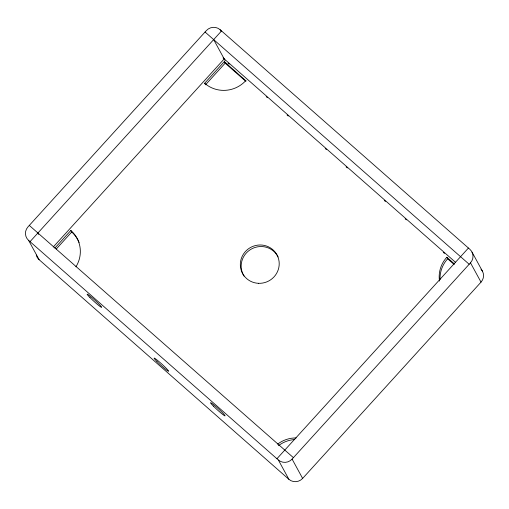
<?xml version="1.0" encoding="UTF-8"?>
<svg xmlns="http://www.w3.org/2000/svg" width="509" height="509" viewBox="0 0 509 509"><rect width="100%" height="100%" fill="white"/><g stroke="black" fill="none" stroke-linecap="round" stroke-linejoin="round"><path stroke-width="0.76" d="M30.037 241.654L221.542 30.941M53.248 247.018L224.202 58.917M54.877 248.068L70.859 230.482L71.705 232.028A29.337 28.587 -28.6 0 1 79.137 242.475M205.178 84.233L204.65 83.266L224.323 61.621L246.121 81.033M56.283 248.99L71.705 232.028M205.496 84.812L225.169 63.167L224.323 61.621M276.928 458.743L468.433 248.029M28.606 240.394L278.366 460.009A9.779 9.531 -28.6 0 0 292.096 459.099L470.481 262.822A9.779 9.531 -28.6 0 0 469.864 249.295L220.104 29.681A9.779 9.531 -28.6 0 0 206.368 30.585L27.982 226.868A9.779 9.531 -28.6 0 0 28.606 240.394L39.136 259.705L288.896 479.319A9.779 9.531 -28.6 0 0 302.632 478.415L481.018 282.132A9.779 9.531 -28.6 0 0 481.011 269.204M205.057 32.029L469.171 264.266M223.057 57.905L455.587 262.37M228.026 63.084L229.215 64.128M266.194 96.64L267.384 97.69M287.063 114.996L288.259 116.046M325.232 148.552L326.422 149.601M346.101 166.907L347.297 167.957M384.27 200.47L385.459 201.513M405.145 218.819L406.335 219.869M443.307 252.381L444.503 253.431M439.496 281.057A29.337 28.587 -28.6 0 1 446.813 257.255L454.435 263.961M225.169 63.167L245.535 81.077M446.813 257.255L447.653 258.801L454.053 264.425M29.299 225.423L293.413 457.661M472.047 252.12L482.577 271.437M470.481 262.822L481.018 282.132M220.104 29.681L220.855 31.062M213.672 39.6L225.042 60.463M292.096 459.099L302.632 478.415M278.366 460.009L288.896 479.319M37.908 232.995L38.659 234.375M39.136 259.705A9.779 9.531 -28.6 0 1 36.279 255.079M244.046 276.107A19.558 19.056 -28.6 0 1 251.242 249.105A19.558 19.056 -28.6 0 1 278.086 256.93M245.853 80.556A29.337 28.587 -28.6 0 1 204.65 83.266M440.05 279.651A29.337 28.587 -28.6 0 1 447.653 258.801M70.859 230.482A29.337 28.587 -28.6 0 1 75.936 266.805M277.615 444.141A29.337 28.587 -28.6 0 1 296.155 437.937M278.455 445.68A29.337 28.587 -28.6 0 1 294.736 439.541M258.4 283.309A19.558 19.056 -28.6 0 0 277.246 255.384A19.558 19.056 -28.6 0 0 243.646 253.781A19.558 19.056 -28.6 0 0 258.4 283.309M156.95 361.492A9.779 0.738 42.3 0 0 168.574 371.284A9.779 0.738 42.3 0 0 158.617 361.282A9.779 0.738 42.3 0 0 156.95 361.492M89.966 297.561A9.779 0.738 42.3 0 0 101.584 307.353A9.779 0.738 42.3 0 0 91.633 297.351A9.779 0.738 42.3 0 0 89.966 297.561M213.411 406.106A9.779 0.738 42.3 0 0 225.029 415.898A9.779 0.738 42.3 0 0 215.078 405.896A9.779 0.738 42.3 0 0 213.411 406.106"/></g></svg>
